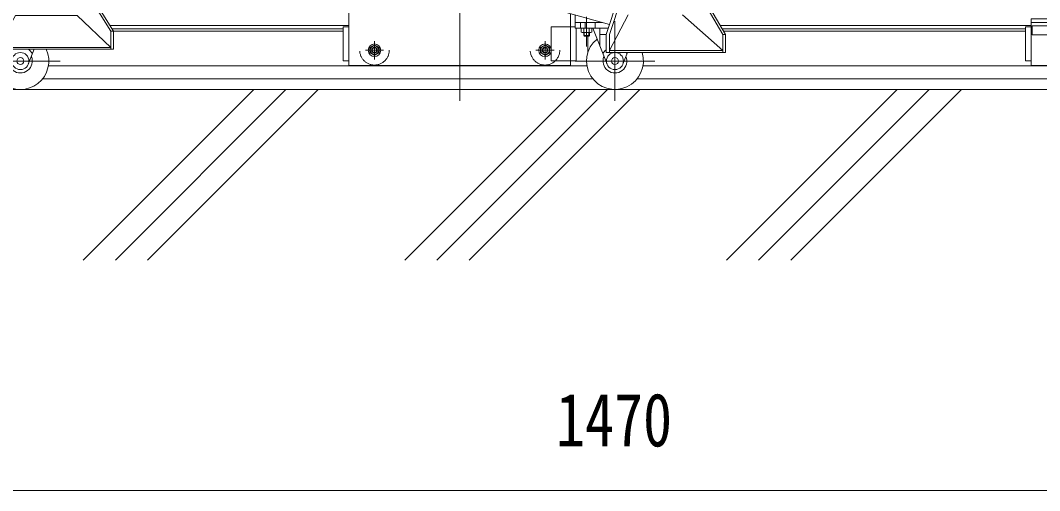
# Model space of a CAD drawing. Units: millimetres, scale not verified. Extents: x -5740 to 5740, y -4020 to 4020.
# Drawn here: x -2895 to -1999, y -2554 to -2140 of the extents above; entities that cross this region are included whole.
import ezdxf
from ezdxf.enums import TextEntityAlignment as Align

# ---------------------------------------------------------------- set-up
doc = ezdxf.new("R2010")
doc.units = ezdxf.units.MM
doc.header["$LTSCALE"] = 10
for name, pattern in [('USER2', [10, 4, -6]), ('USER4', [24, 12, -5, 2, -5]), ('USER5', [25, 6, -5, 2, -5, 2, -5])]:
    doc.linetypes.add(name, pattern=pattern)
for name, color, linetype, lineweight in [('0-0_0', 7, 'Continuous', 18), ('0-3_2ラック-03BODL', 7, 'Continuous', 18), ('0-5_2ラック-43THIN', 4, 'Continuous', 18), ('0-9_2ラック-Aレル', 7, 'Continuous', 18), ('0-A_2ラック-Bラック前', 2, 'USER5', 18), ('0-B_2ラック-Cラック奥', 7, 'Continuous', 18), ('0-E_2ラック-F寸法', 3, 'Continuous', 18)]:
    doc.layers.add(name, color=color, linetype=linetype, lineweight=lineweight)
doc.styles.add('ＭＳ ゴシック', font='')
doc.styles.get('ＭＳ ゴシック').set_extended_font_data('MS Gothic')

# ---------------------------------------------------------------- blocks, each defined once
blk = doc.blocks.new('CCS-RACK-H-FRT_8')
at = {"layer": '0-0_0'}
for p, q in [((-97.5, 103.96), (-97.5, 21)), ((-24.39, 100.6), (131.66, 57.26)), ((143.59, 92.88), (128.84, 48.41)), ((131.66, 48.41), (146.41, 92.88)), ((205.31, 92.88), (231.32, 48.41)), ((233.61, 48.41), (207.6, 92.88)), ((97.5, 66.75), (97.5, 55.23)), ((101.5, 54), (101.5, 65.64)), ((148.05, 65.6), (131.66, 34.21)), ((196, 65.6), (231.32, 34.21)), ((-102.5, 55.23), (-102.5, 25.23)), ((-97.5, 55.23), (-102.5, 55.23)), ((80.5, 55.23), (80.5, 25.23)), ((101.5, 55.23), (80.5, 55.23)), ((101.5, 59), (125.4, 59)), ((130.7, 54), (101.5, 54)), ((102.5, 54), (102.5, 25.23)), ((106.32, 54), (106.32, 59)), ((109.2, 50.45), (109.2, 54)), ((110.39, 54), (110.39, 59)), ((113.8, 54), (113.8, 50.45)), ((116.9, 54), (129.53, 22.23)), ((119, 54), (119, 59)), ((123.27, 37.97), (123.27, 54)), ((115.32, 50), (107.68, 50)), ((109, 47.5), (109, 50)), ((109, 47.5), (109.5, 47)), ((109, 47.5), (114, 47.5)), ((113.5, 47), (109.5, 47)), ((112.57, 32.22), (112.57, 47)), ((114, 47.5), (113.5, 47)), ((114, 47.5), (114, 50)), ((128.84, 48.41), (123.27, 48.41)), ((128.84, 48.41), (128.84, 32.57)), ((131.66, 32.57), (131.66, 48.41)), ((231.32, 34.21), (131.66, 34.21)), ((147.58, 32.57), (143.47, 22.23)), ((-97.5, 25.23), (-102.5, 25.23)), ((97.5, 21), (-97.5, 21)), ((102.5, 25.23), (80.5, 25.23)), ((97.5, 25.23), (97.5, 21))]:
    blk.add_line(p, q, dxfattribs=at)
at = {"layer": '0-0_0', "color": 3, "linetype": 'USER4'}
for p, q in [((0, -10), (0, 102)), ((111.5, 64), (111.5, 37.9)), ((136.5, -10), (136.5, 60)), ((-75, 42.5), (-75, 26.5)), ((75, 42.5), (75, 26.5)), ((-83, 34.5), (-67, 34.5)), ((83, 34.5), (67, 34.5)), ((171.5, 25), (101.5, 25))]:
    blk.add_line(p, q, dxfattribs=at)
at = {"layer": '0-0_0', "color": 3, "linetype": 'USER2'}
blk.add_line((97.5, 55.23), (97.5, 25.23), dxfattribs=at)
at = {"layer": '0-0_0', "color": 3}
for p, q in [((109.4, 50), (109.4, 47.1)), ((113.6, 50), (113.6, 47.1))]:
    blk.add_line(p, q, dxfattribs=at)
at = {"layer": '0-0_0'}
for points in [[(107.68, 50), (106.9, 50.45), (106.9, 54)], [(115.32, 50), (116.1, 50.45), (116.1, 54)], [(128.84, 32.57), (233.61, 32.57), (233.61, 48.41), (231.32, 48.41), (231.32, 32.57)]]:
    blk.add_lwpolyline(points, dxfattribs=at)
for points in [[(-71, 32.19), (-71, 36.81), (-75, 39.12), (-79, 36.81), (-79, 32.19), (-75, 29.88)], [(71, 32.19), (71, 36.81), (75, 39.12), (79, 36.81), (79, 32.19), (75, 29.88)]]:
    blk.add_lwpolyline(points, close=True, dxfattribs=at)
at = {"layer": '0-0_0', "color": 3, "linetype": 'USER2'}
for centre in [(-75, 34.5), (75, 34.5)]:
    blk.add_circle(centre, 13, dxfattribs=at)
at = {"layer": '0-0_0'}
for centre, radius in [((-75, 34.5), 5.5), ((-75, 34.5), 3.82), ((-75, 34.5), 2.1), ((75, 34.5), 5.5), ((75, 34.5), 3.82), ((75, 34.5), 2.1), ((136.5, 25), 7.5), ((136.5, 25), 3)]:
    blk.add_circle(centre, radius, dxfattribs=at)
at = {"layer": '0-0_0', "color": 3}
for centre in [(-75, 34.5), (75, 34.5)]:
    blk.add_circle(centre, 2.5, dxfattribs=at)
at = {"layer": '0-0_0'}
for centre, radius, start, end in [((108.05, 52.14), 2.04, 244.26988, 304.28792), ((111.5, 57.73), 7.63, 252.4633, 287.5367), ((114.95, 52.14), 2.04, 235.71208, 295.73012), ((136.5, 25), 25, 129.14176, 17.63527), ((136.5, 25), 12.5, 127.76939, 148.55406), ((136.5, 25), 10.5, 157.26885, 22.73115), ((136.5, 25), 12.5, 31.44594, 37.29458)]:
    blk.add_arc(centre, radius, start, end, dxfattribs=at)
blk = doc.blocks.new('CCS-RACK-L-FRT1_13')
at = {"layer": '0-0_0'}
for p, q in [((293.21, 35.35), (293.21, 51.19)), ((220.58, 22.23), (225.8, 35.35))]:
    blk.add_line(p, q, dxfattribs=at)
at = {"layer": '0-0_0', "color": 3, "linetype": 'USER4'}
blk.add_line((178.61, 25), (248.61, 25), dxfattribs=at)
at = {"layer": '0-0_0'}
for points in [[(266.6, 94), (293.21, 51.19), (295.5, 51.19), (295.5, 35.35), (190.73, 35.35), (190.73, 51.19), (204.89, 94)], [(295.5, 51.19), (268.9, 94), (259.17, 94), (259.17, 92)]]:
    blk.add_lwpolyline(points, dxfattribs=at)
blk.add_lwpolyline([(209.35, 65), (193.55, 36.99), (293.21, 36.99), (263.52, 65)], close=True, dxfattribs=at)
for radius in [7.5, 3]:
    blk.add_circle((213.61, 25), radius, dxfattribs=at)
for radius, start, end in [(25, 155.5351, 24.4649), (10.5, 157.26885, 22.73115), (12.5, 31.44594, 55.92159)]:
    blk.add_arc((213.61, 25), radius, start, end, dxfattribs=at)
blk = doc.blocks.new('CCS-RACK-L-FRT_7')
at = {"layer": '0-B_2ラック-Cラック奥'}
for p, q in [((97.5, 59), (-97.5, 59)), ((-97.5, 59), (97.5, 59))]:
    blk.add_line(p, q, dxfattribs=at)
for points in [[(-97.5, 55.23), (-102.5, 55.23), (-102.5, 25.23), (-97.5, 25.23)], [(97.5, 25.23), (97.5, 21), (-97.5, 21), (-97.5, 62), (194.31, 62)]]:
    blk.add_lwpolyline(points, dxfattribs=at)
at = {"layer": '0-B_2ラック-Cラック奥', "color": 3, "linetype": 'USER2'}
blk.add_lwpolyline([(-66.5, 56), (-96.5, 56), (-96.5, 48), (-66.5, 48)], close=True, dxfattribs=at)

msp = doc.modelspace()

# ---------------------------------------------------------------- linework, layer by layer
at = {"layer": '0-3_2ラック-03BODL'}
msp.add_line((-1423.7, -2200.95), (-4798.7, -2200.95), dxfattribs=at)
at = {"layer": '0-5_2ラック-43THIN'}
for p, q in [((-2839.82, -2350.95), (-2689.82, -2200.95)), ((-2811.54, -2350.95), (-2661.54, -2200.95)), ((-2783.25, -2350.95), (-2633.25, -2200.95)), ((-2556.98, -2350.95), (-2406.98, -2200.95)), ((-2528.7, -2350.95), (-2378.7, -2200.95)), ((-2500.41, -2350.95), (-2350.41, -2200.95)), ((-2274.14, -2350.95), (-2124.14, -2200.95)), ((-2245.85, -2350.95), (-2095.85, -2200.95)), ((-2217.57, -2350.95), (-2067.57, -2200.95))]:
    msp.add_line(p, q, dxfattribs=at)
at = {"layer": '0-9_2ラック-Aレル'}
for p, q in [((-2606.2, -2144.62), (-2816.38, -2144.62)), ((-2611.2, -2147.62), (-2814.52, -2147.62)), ((-2611.2, -2149.62), (-2813.28, -2149.62)), ((-2006.2, -2144.62), (-2279.71, -2144.62)), ((-2011.2, -2147.62), (-2277.96, -2147.62)), ((-2011.2, -2149.62), (-2276.79, -2149.62)), ((-2396.85, -2180.12), (-2870.43, -2180.12)), ((-1719.73, -2180.12), (-2347.55, -2180.12)), ((-2391.68, -2191.62), (-2875.6, -2191.62)), ((-1714.56, -2191.62), (-2352.72, -2191.62))]:
    msp.add_line(p, q, dxfattribs=at)
at = {"layer": '0-E_2ラック-F寸法'}
msp.add_line((-3091.2, -2553.71), (-1621.2, -2553.71), dxfattribs=at)

# ---------------------------------------------------------------- block references
at = {"layer": '0-A_2ラック-Bラック前'}
msp.add_blockref('CCS-RACK-H-FRT_8', (-2508.7, -2200.95), dxfattribs=at)
at = {"layer": '0-B_2ラック-Cラック奥'}
for name, p in [('CCS-RACK-L-FRT1_13', (-3108.7, -2200.95)), ('CCS-RACK-L-FRT_7', (-1908.7, -2200.95))]:
    msp.add_blockref(name, p, dxfattribs=at)

# ---------------------------------------------------------------- texts
at = {"layer": '0-E_2ラック-F寸法', "color": 7, "style": 'ＭＳ ゴシック', "width": 0.8}
msp.add_text('1470', height=46.89, dxfattribs=at).set_placement((-2424.05, -2528.91), align=Align.BOTTOM_LEFT)

doc.saveas('drawing.dxf')
